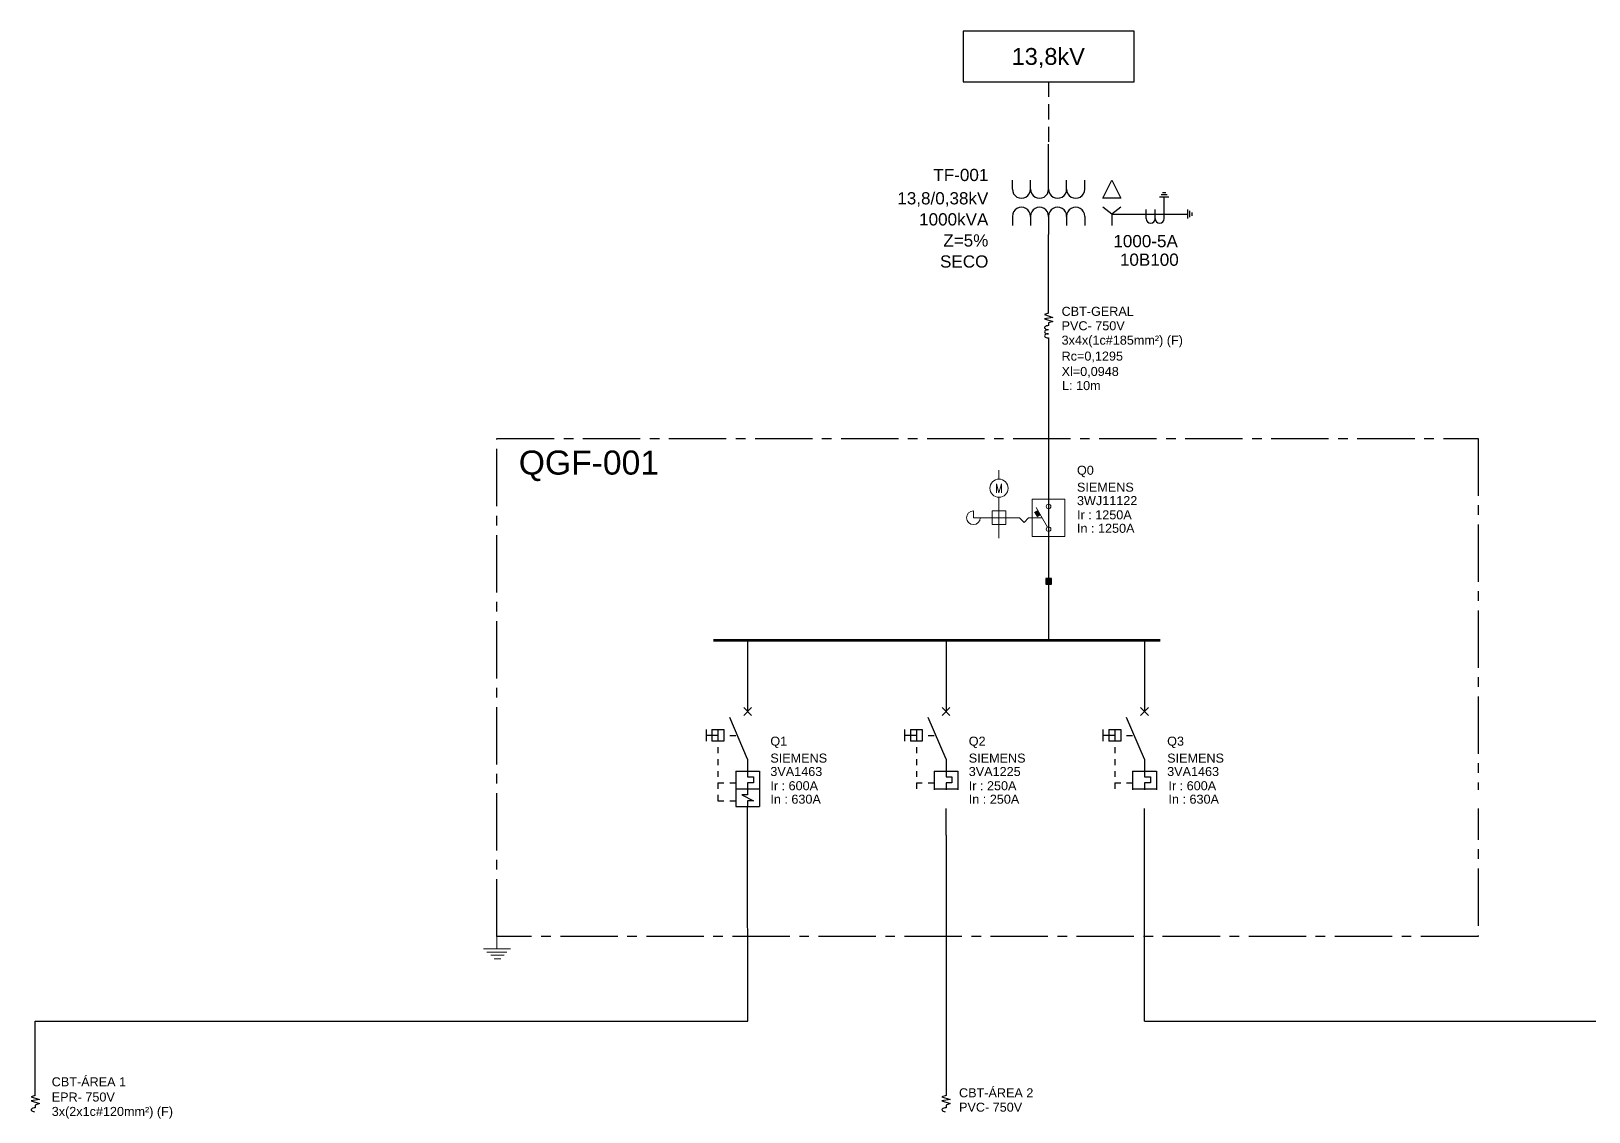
# Model space of a CAD drawing. Header units: millimetres. Extents: x -12677 to 16693, y -21987 to 772.
# Drawn here: x -21 to 497, y 413 to 772 of the extents above; entities that cross this region are included whole.
import ezdxf
from ezdxf.enums import TextEntityAlignment as Align

# ---------------------------------------------------------------- set-up
doc = ezdxf.new("R2010")
doc.units = ezdxf.units.MM
doc.linetypes.add('CENTRO2', pattern=[28.575, 19.05, -3.175, 3.175, -3.175])
doc.linetypes.add('DASHED', pattern=[0.75, 0.5, -0.25])
for name, color, linetype in [('FORMATO', 2, 'Continuous'), ('Potência BT', 255, 'Continuous'), ('Potência MT', 6, 'Continuous'), ('Sinal TC 5A', 1, 'Continuous'), ('Wire', 3, 'Continuous')]:
    doc.layers.add(name, color=color, linetype=linetype)
doc.styles.add('ROMANS', font='romans.shx', dxfattribs={"height": 300})
doc.styles.add('SKMSTYLE10', font='times.ttf')
doc.styles.add('SKMStyle11', font='arial.ttf')

msp = doc.modelspace()

# ---------------------------------------------------------------- hatches: boundary and pattern name
at = {"linetype": 'Continuous', "lineweight": 20}
h = msp.add_hatch(color=1, dxfattribs=at)
h.dxf.hatch_style = 2
h.paths.add_polyline_path([(313.67, 612.78), (312.51, 612.08), (313.53, 610.4), (314.65, 611.08)])
msp.add_hatch(color=256).paths.add_polyline_path([(316.42, 590.04), (316.42, 588.22), (318.25, 588.22), (318.25, 590.04)])

# ---------------------------------------------------------------- linework, layer by layer
at = {"color": 0}
for p, q in [((317.33, 678.17), (317.33, 704.36)), ((317.33, 665.86), (317.33, 616.41)), ((217.42, 443.03), (217.39, 504.83)), ((283.28, 504.83), (283.27, 418.33)), ((349.21, 443.03), (349.17, 504.83)), ((-19.18, 418.33), (-19.18, 443.03)), ((-19.18, 443.03), (217.42, 443.03)), ((349.21, 443.03), (621.49, 443.03))]:
    msp.add_line(p, q, dxfattribs=at)
at = {"linetype": 'Continuous'}
for p, q in [((317.33, 678.17), (315.97, 677.71)), ((315.97, 677.71), (318.7, 676.8)), ((318.7, 676.8), (315.97, 676.34)), ((315.97, 676.34), (318.7, 675.43)), ((318.7, 675.43), (317.33, 674.98)), ((317.33, 674.98), (317.33, 674.07)), ((317.33, 669.96), (317.33, 665.86)), ((317.34, 617.22), (317.34, 569.51)), ((217.38, 569.51), (217.38, 557.86)), ((283.28, 569.51), (283.28, 557.86)), ((349.17, 569.51), (349.17, 557.86)), ((-19.18, 418.33), (-20.55, 417.88)), ((-20.55, 417.88), (-17.82, 416.97)), ((-17.82, 416.97), (-20.55, 416.51)), ((-20.55, 416.51), (-17.82, 415.6)), ((-17.82, 415.6), (-19.18, 415.14)), ((-19.18, 415.14), (-19.18, 414.23)), ((283.27, 418.33), (281.91, 417.88)), ((281.91, 417.88), (284.64, 416.97)), ((284.64, 416.97), (281.91, 416.51)), ((281.91, 416.51), (284.64, 415.6)), ((284.64, 415.6), (283.27, 415.14)), ((283.27, 415.14), (283.27, 414.23))]:
    msp.add_line(p, q, dxfattribs=at)
at = {"color": 1, "linetype": 'Continuous', "lineweight": 20}
for p, q in [((300.85, 623.06), (300.85, 626.09)), ((300.85, 603.4), (300.85, 617.01)), ((292.38, 610.21), (292.38, 612.48)), ((303.12, 612.48), (298.58, 612.48)), ((298.58, 612.48), (298.58, 607.94)), ((303.12, 607.94), (303.12, 612.48)), ((316.96, 607.08), (313.18, 613.63)), ((294.65, 610.21), (292.38, 610.21)), ((307.66, 610.21), (294.65, 610.21)), ((298.58, 607.94), (303.12, 607.94)), ((309.17, 608.7), (307.66, 610.21)), ((310.68, 610.21), (309.17, 608.7)), ((315.15, 610.21), (310.68, 610.21))]:
    msp.add_line(p, q, dxfattribs=at)
at = {"color": 1, "linetype": 'Continuous'}
for p, q in [((217.38, 530.05), (211.46, 543.86)), ((216.07, 547.15), (218.7, 544.52)), ((218.7, 547.15), (216.07, 544.52)), ((283.28, 530.05), (277.36, 543.86)), ((281.96, 547.15), (284.59, 544.52)), ((284.59, 547.15), (281.96, 544.52)), ((349.17, 530.05), (343.25, 543.86)), ((347.86, 547.15), (350.49, 544.52)), ((350.49, 547.15), (347.86, 544.52)), ((203.57, 539.91), (203.57, 535.97)), ((205.55, 539.91), (209.49, 539.91)), ((205.55, 539.91), (205.55, 535.97)), ((207.52, 539.91), (207.52, 535.97)), ((209.49, 539.91), (209.49, 535.97)), ((269.47, 539.91), (269.47, 535.97)), ((271.44, 539.91), (275.39, 539.91)), ((271.44, 539.91), (271.44, 535.97)), ((273.41, 539.91), (273.41, 535.97)), ((275.39, 539.91), (275.39, 535.97)), ((335.36, 539.91), (335.36, 535.97)), ((337.33, 539.91), (341.28, 539.91)), ((337.33, 539.91), (337.33, 535.97)), ((339.31, 539.91), (339.31, 535.97)), ((341.28, 539.91), (341.28, 535.97)), ((207.52, 537.94), (203.57, 537.94)), ((209.49, 535.97), (205.55, 535.97)), ((207.52, 533.99), (207.52, 532.02)), ((211.46, 537.94), (213.44, 537.94)), ((273.41, 537.94), (269.47, 537.94)), ((275.39, 535.97), (271.44, 535.97)), ((273.41, 533.99), (273.41, 532.02)), ((277.36, 537.94), (279.33, 537.94)), ((339.31, 537.94), (335.36, 537.94)), ((341.28, 535.97), (337.33, 535.97)), ((339.31, 533.99), (339.31, 532.02)), ((343.25, 537.94), (345.22, 537.94)), ((207.52, 530.05), (207.52, 528.08)), ((217.38, 530.05), (217.38, 526.1)), ((273.41, 530.05), (273.41, 528.08)), ((283.28, 530.05), (283.28, 526.1)), ((339.31, 530.05), (339.31, 528.08)), ((349.17, 530.05), (349.17, 526.1)), ((207.52, 526.1), (207.52, 524.13)), ((213.44, 526.1), (221.33, 526.1)), ((213.44, 526.1), (213.44, 514.27)), ((217.38, 526.1), (217.38, 524.13)), ((217.38, 524.13), (219.36, 524.13)), ((219.36, 524.13), (219.36, 522.16)), ((221.33, 526.1), (221.33, 514.27)), ((273.41, 526.1), (273.41, 524.13)), ((279.33, 526.1), (287.22, 526.1)), ((279.33, 526.1), (279.33, 514.27)), ((283.28, 526.1), (283.28, 524.13)), ((283.28, 524.13), (285.25, 524.13)), ((285.25, 524.13), (285.25, 522.16)), ((287.22, 526.1), (287.22, 514.27)), ((339.31, 526.1), (339.31, 524.13)), ((345.22, 526.1), (353.12, 526.1)), ((345.22, 526.1), (345.22, 514.27)), ((349.17, 526.1), (349.17, 524.13)), ((349.17, 524.13), (351.14, 524.13)), ((351.14, 524.13), (351.14, 522.16)), ((353.12, 526.1), (353.12, 514.27)), ((207.52, 522.16), (207.52, 520.19)), ((207.52, 522.16), (209.49, 522.16)), ((207.52, 522.16), (207.52, 522.16)), ((207.52, 518.21), (207.52, 516.24)), ((211.46, 522.16), (213.44, 522.16)), ((213.44, 520.19), (221.33, 520.19)), ((215.41, 518.21), (219.36, 516.24)), ((217.38, 518.21), (215.41, 518.21)), ((217.38, 522.16), (217.38, 520.19)), ((219.36, 522.16), (217.38, 522.16)), ((217.38, 520.19), (217.38, 518.21)), ((273.41, 522.16), (273.41, 520.19)), ((273.41, 522.16), (275.39, 522.16)), ((273.41, 522.16), (273.41, 522.16)), ((273.41, 518.21), (273.41, 516.24)), ((277.36, 522.16), (279.33, 522.16)), ((279.33, 520.19), (287.22, 520.19)), ((281.3, 518.21), (285.25, 516.24)), ((283.28, 518.21), (281.3, 518.21)), ((283.28, 522.16), (283.28, 520.19)), ((285.25, 522.16), (283.28, 522.16)), ((283.28, 520.19), (283.28, 518.21)), ((339.31, 522.16), (339.31, 520.19)), ((339.31, 522.16), (341.28, 522.16)), ((339.31, 522.16), (339.31, 522.16)), ((339.31, 518.21), (339.31, 516.24)), ((343.25, 522.16), (345.22, 522.16)), ((345.22, 520.19), (353.12, 520.19)), ((347.2, 518.21), (351.14, 516.24)), ((349.17, 518.21), (347.2, 518.21)), ((349.17, 522.16), (349.17, 520.19)), ((351.14, 522.16), (349.17, 522.16)), ((349.17, 520.19), (349.17, 518.21)), ((207.52, 516.24), (209.49, 516.24)), ((211.46, 516.24), (213.44, 516.24)), ((213.44, 514.27), (221.33, 514.27)), ((217.38, 516.24), (217.38, 514.27)), ((219.36, 516.24), (217.38, 516.24)), ((273.41, 516.24), (275.39, 516.24)), ((277.36, 516.24), (279.33, 516.24)), ((279.33, 514.27), (287.22, 514.27)), ((283.28, 516.24), (283.28, 514.27)), ((285.25, 516.24), (283.28, 516.24)), ((339.31, 516.24), (341.28, 516.24)), ((343.25, 516.24), (345.22, 516.24)), ((345.22, 514.27), (353.12, 514.27)), ((349.17, 516.24), (349.17, 514.27)), ((351.14, 516.24), (349.17, 516.24))]:
    msp.add_line(p, q, dxfattribs=at)
at = {"linetype": 'Continuous'}
msp.add_lwpolyline([(288.96, 755.07), (345.71, 755.07), (345.71, 771.88), (288.96, 771.88)], close=True, dxfattribs=at)
for points in [[(317.33, 674.07), (316.94, 674.04), (316.57, 673.95), (316.27, 673.81), (316.07, 673.64), (315.97, 673.44), (316, 673.24), (316.14, 673.05), (316.38, 672.89), (316.71, 672.77), (317.09, 672.71)], [(317.33, 672.7), (316.91, 672.66), (316.53, 672.57), (316.23, 672.42), (316.03, 672.23), (315.97, 672.01), (316.03, 671.8), (316.23, 671.61), (316.53, 671.46), (316.91, 671.36), (317.33, 671.33)], [(317.33, 671.33), (316.91, 671.3), (316.53, 671.2), (316.23, 671.05), (316.03, 670.86), (315.97, 670.65), (316.03, 670.44), (316.23, 670.25), (316.53, 670.09), (316.91, 670), (317.33, 669.96)], [(316.42, 590.04), (316.42, 588.22), (318.25, 588.22), (318.25, 590.04), (316.42, 590.04), (316.42, 590.04)], [(-19.18, 414.23), (-19.58, 414.2), (-19.95, 414.12), (-20.24, 413.98), (-20.45, 413.81), (-20.55, 413.61), (-20.52, 413.41), (-20.38, 413.22), (-20.14, 413.06), (-19.81, 412.94), (-19.43, 412.88)], [(283.27, 414.23), (282.88, 414.2), (282.51, 414.12), (282.21, 413.98), (282.01, 413.81), (281.91, 413.61), (281.94, 413.41), (282.08, 413.22), (282.32, 413.06), (282.65, 412.94), (283.03, 412.88)]]:
    msp.add_lwpolyline(points, dxfattribs=at)
at = {"linetype": 'CENTRO2'}
msp.add_lwpolyline([(134.11, 636.61), (459.99, 636.61), (459.99, 471.15), (134.11, 471.15)], close=True, dxfattribs=at)
at = {"color": 5, "const_width": 0.917}
msp.add_lwpolyline([(206.04, 569.51), (354.39, 569.51)], dxfattribs=at)
at = {"color": 92, "linetype": 'Continuous', "lineweight": 20, "true_color": 0x00b800}
for points in [[(134.11, 471.15), (134.11, 467), (134.11, 467)], [(129.66, 467), (138.61, 467), (138.61, 467)], [(130.77, 465.94), (137.45, 465.94), (137.45, 465.94)], [(132.13, 464.88), (136.58, 464.88), (136.58, 464.88)], [(133.24, 463.74), (135.47, 463.74), (135.47, 463.74)]]:
    msp.add_lwpolyline(points, dxfattribs=at)
at = {"color": 1, "linetype": 'Continuous', "lineweight": 20}
for centre, radius in [((300.85, 620.04), 3.02), ((317.33, 613.99), 0.756), ((317.33, 606.43), 0.756)]:
    msp.add_circle(centre, radius, dxfattribs=at)
msp.add_arc((292.38, 610.21), 2.27, 90, 0, dxfattribs=at)
at = {"layer": 'Potência BT', "color": 1}
for p, q in [((305.33, 710.36), (305.33, 707.36)), ((311.33, 710.36), (311.33, 707.36)), ((317.33, 710.36), (317.33, 704.36)), ((323.33, 710.36), (323.33, 707.36)), ((329.33, 710.36), (329.33, 707.36))]:
    msp.add_line(p, q, dxfattribs=at)
at = {"layer": 'Potência BT'}
for p, q in [((338.33, 711.11), (335.33, 713.36)), ((341.33, 713.36), (338.33, 711.11)), ((338.33, 711.11), (338.33, 707.36)), ((338.33, 711.11), (363.43, 711.11)), ((349.71, 709.61), (349.71, 712.61)), ((352.71, 709.61), (352.71, 712.61)), ((355.71, 709.61), (355.71, 712.61)), ((363.43, 712.61), (363.43, 709.61)), ((364.18, 712.14), (364.18, 710.08)), ((364.93, 711.67), (364.93, 710.55))]:
    msp.add_line(p, q, dxfattribs=at)
for centre in [(351.21, 709.61), (354.21, 709.61)]:
    msp.add_arc(centre, 1.5, 180, 0, dxfattribs=at)
at = {"layer": 'Potência BT', "color": 1}
for centre in [(308.33, 710.36), (314.33, 710.36), (320.33, 710.36), (326.33, 710.36)]:
    msp.add_ellipse(centre, major_axis=(2.12, 2.12), ratio=1, start_param=5.497787, end_param=8.63938, dxfattribs=at)
at = {"layer": 'Potência MT', "color": 7, "linetype": 'DASHED', "ltscale": 10}
msp.add_line((317.33, 755.07), (317.33, 734.38), dxfattribs=at)
at = {"layer": 'Potência MT', "color": 1}
for p, q in [((317.33, 719.36), (317.33, 734.38)), ((305.33, 719.36), (305.33, 722.36)), ((311.33, 719.36), (311.33, 722.36)), ((323.33, 719.36), (323.33, 722.36)), ((329.33, 719.36), (329.33, 722.36)), ((335.33, 716.36), (338.33, 722.36)), ((338.33, 722.36), (341.33, 716.36)), ((341.33, 716.36), (335.33, 716.36))]:
    msp.add_line(p, q, dxfattribs=at)
for centre in [(308.33, 719.36), (314.33, 719.36), (320.33, 719.36), (326.33, 719.36)]:
    msp.add_ellipse(centre, major_axis=(2.12, 2.12), ratio=1, start_param=2.356194, end_param=5.497787, dxfattribs=at)
at = {"layer": 'Sinal TC 5A'}
for p, q in [((357.21, 716.7), (354.21, 716.7)), ((356.74, 717.45), (354.68, 717.45)), ((356.27, 718.2), (355.14, 718.2)), ((355.71, 712.2), (355.71, 716.7))]:
    msp.add_line(p, q, dxfattribs=at)
at = {"layer": 'Wire'}
for points in [[(217.38, 557.86), (217.38, 545.83), (217.38, 545.83)], [(283.28, 557.86), (283.28, 545.83), (283.28, 545.83)], [(349.17, 557.86), (349.17, 545.83), (349.17, 545.83)], [(217.39, 504.83), (217.38, 514.27)], [(283.28, 504.83), (283.28, 514.27)], [(349.17, 504.83), (349.17, 514.27)]]:
    msp.add_lwpolyline(points, dxfattribs=at)

# ---------------------------------------------------------------- texts
at = {"linetype": 'Continuous', "style": 'SKMStyle11'}
msp.add_text('13,8kV ', height=5.593, dxfattribs=at).set_placement((318.31, 763.48), align=Align.MIDDLE_CENTER)
at = {"color": 1, "linetype": 'Continuous', "style": 'SKMStyle11'}
for s, height, p in [('TF-001', 4.055, (297.33, 724.11)), ('13,8/0,38kV', 4.0553, (297.33, 716.36)), ('1000kVA', 4.055, (297.33, 709.36)), ('Z=5%%%', 4.055, (297.33, 702.36)), ('SECO', 4.055, (297.33, 695.36))]:
    msp.add_text(s, height=height, dxfattribs=at).set_placement(p, align=Align.MIDDLE_RIGHT)
at = {"linetype": 'Continuous', "style": 'SKMStyle11'}
for s, p in [('1000-5A', (360.26, 702.13)), ('10B100', (360.55, 695.96))]:
    msp.add_text(s, height=4.055, dxfattribs=at).set_placement(p, align=Align.MIDDLE_RIGHT)
at = {"linetype": 'Continuous', "char_height": 3, "width": 52.9594, "attachment_point": 1, "style": 'SKMStyle11'}
for s, insert in [('CBT-GERAL', (321.65, 680.3)), ('CBT-ÁREA 2', (287.59, 420.7))]:
    msp.add_mtext(s, dxfattribs=dict(at, insert=insert))
at = {"linetype": 'Continuous', "char_height": 3, "attachment_point": 1, "style": 'SKMStyle11'}
for s, insert in [('PVC- 750V', (321.65, 675.51)), ('3x4x(1c#185mm²) (F)', (321.65, 670.73)), ('Rc=0,1295', (321.65, 665.43)), ('Xl=0,0948', (321.65, 660.33)), ('L: 10m', (321.81, 655.64)), ('CBT-ÁREA 1', (-13.72, 424.35)), ('EPR- 750V', (-13.72, 419.3)), ('3x(2x1c#120mm²) (F)', (-13.72, 414.51)), ('PVC- 750V', (287.59, 415.92))]:
    msp.add_mtext(s, dxfattribs=dict(at, insert=insert))
at = {"color": 0, "linetype": 'Continuous', "insert": (141.38, 632.56), "char_height": 8, "attachment_point": 1, "style": 'SKMStyle11'}
msp.add_mtext('QGF-001', dxfattribs=at)
at = {"layer": 'FORMATO', "color": 2, "style": 'ROMANS', "width": 0.8}
msp.add_text('M', height=3.02, dxfattribs=at).set_placement((300.85, 620.04), align=Align.MIDDLE_CENTER)

# ---------------------------------------------------------------- next in the draw order: texts
at = {"linetype": 'Continuous', "char_height": 3, "attachment_point": 1, "style": 'SKMSTYLE10', "bg_fill": 2}
for s, insert in [('{\\fArial|b0|i0|c0|p34;Q0 }', (326.76, 627.51)), ('{\\fArial|b0|i0|c0|p34;Q1}', (224.93, 537.52)), ('{\\fArial|b0|i0|c0|p34;Q2}', (290.82, 537.52)), ('{\\fArial|b0|i0|c0|p34;Q3}', (356.71, 537.52))]:
    msp.add_mtext(s, dxfattribs=dict(at, insert=insert))
at = {"char_height": 3, "width": 101.9396, "attachment_point": 1, "style": 'SKMSTYLE10', "bg_fill": 2}
for s, insert in [('{\\fArial|b0|i0|c0|p34;In : 1250A}', (326.76, 608.23)), ('{\\fArial|b0|i0|c0|p34;In : 630A}', (224.93, 518.24))]:
    msp.add_mtext(s, dxfattribs=dict(at, insert=insert))

# ---------------------------------------------------------------- next in the draw order: texts
at = {"linetype": 'Continuous', "char_height": 3, "width": 37.3839, "attachment_point": 1, "style": 'SKMSTYLE10', "bg_fill": 2}
for insert in [(326.76, 621.89), (224.93, 531.89), (290.82, 531.89), (356.71, 531.89)]:
    msp.add_mtext('{\\fArial|b0|i0|c0|p34;SIEMENS}', dxfattribs=dict(at, insert=insert))
at = {"insert": (290.82, 518.24), "char_height": 3, "width": 101.9396, "attachment_point": 1, "style": 'SKMSTYLE10', "bg_fill": 2}
msp.add_mtext('{\\fArial|b0|i0|c0|p34;In : 250A}', dxfattribs=at)

# ---------------------------------------------------------------- next in the draw order: texts
at = {"char_height": 3, "attachment_point": 1, "style": 'SKMSTYLE10', "bg_fill": 2}
for s, insert in [('{\\fArial|b0|i0|c0|p34;3WJ11122}', (326.76, 617.42)), ('{\\fArial|b0|i0|c0|p34;3VA1463}', (224.93, 527.43)), ('{\\fArial|b0|i0|c0|p34;3VA1225}', (290.82, 527.43)), ('{\\fArial|b0|i0|c0|p34;3VA1463}', (356.71, 527.43))]:
    msp.add_mtext(s, dxfattribs=dict(at, insert=insert))
at = {"insert": (357.14, 518.24), "char_height": 3, "width": 101.9396, "attachment_point": 1, "style": 'SKMSTYLE10', "bg_fill": 2}
msp.add_mtext('{\\fArial|b0|i0|c0|p34;In : 630A}', dxfattribs=at)

# ---------------------------------------------------------------- next in the draw order: linework, layer by layer
at = {"color": 1, "linetype": 'Continuous', "lineweight": 20}
msp.add_lwpolyline([(322.78, 604.01), (311.89, 604.01), (311.89, 616.41), (322.78, 616.41)], close=True, dxfattribs=at)

# ---------------------------------------------------------------- next in the draw order: texts
at = {"char_height": 3, "width": 28.394, "attachment_point": 1, "style": 'SKMSTYLE10', "bg_fill": 2}
for s, insert in [('{\\fArial|b0|i0|c0|p34;Ir : 600A}', (224.93, 522.71)), ('{\\fArial|b0|i0|c0|p34;Ir : 250A}', (290.82, 522.71)), ('{\\fArial|b0|i0|c0|p34;Ir : 600A}', (357.14, 522.71))]:
    msp.add_mtext(s, dxfattribs=dict(at, insert=insert))

# ---------------------------------------------------------------- next in the draw order: texts
at = {"insert": (326.77, 612.7), "char_height": 3, "width": 28.394, "attachment_point": 1, "style": 'SKMSTYLE10', "bg_fill": 2}
msp.add_mtext('{\\fArial|b0|i0|c0|p34;Ir : 1250A}', dxfattribs=at)

doc.saveas('drawing.dxf')
